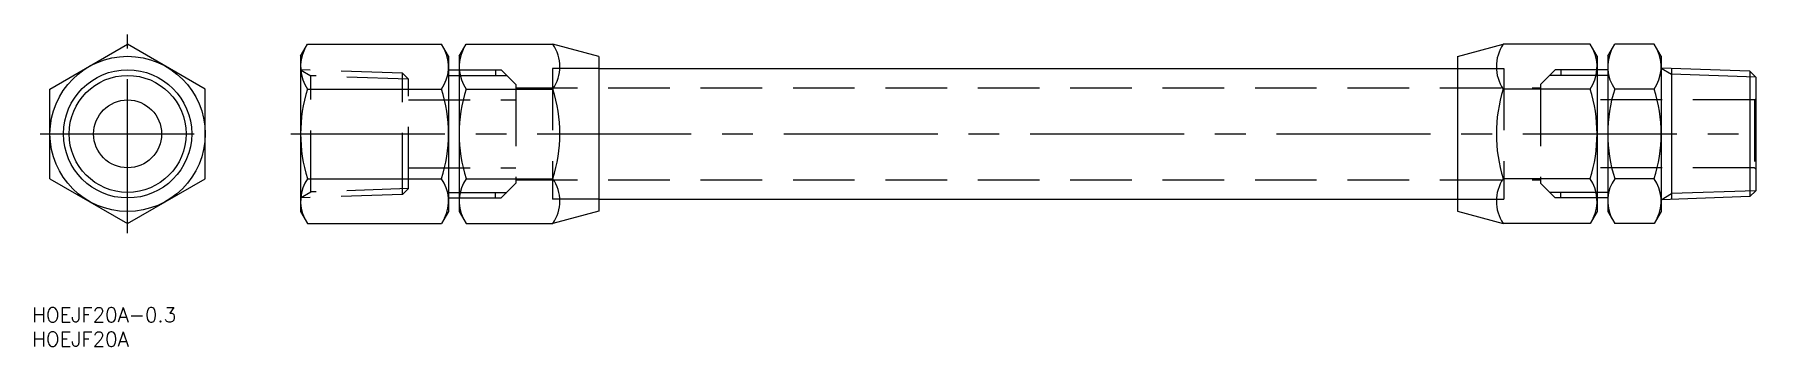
# Model space of a CAD drawing. Extents: x -19 to 338, y -44 to 20.
import ezdxf

# ---------------------------------------------------------------- set-up
doc = ezdxf.new("R2010")
doc.units = 0
doc.linetypes.add('CENTER', pattern=[50.8, 31.75, -6.35, 6.35, -6.35])
doc.linetypes.add('DASHED', pattern=[19.05, 12.7, -6.35])
doc.layers.get('0').update_dxf_attribs({"linetype": 'CONTINUOUS'})
doc.layers.add('CENTER', color=1, linetype='CONTINUOUS')
doc.styles.get("Standard").update_dxf_attribs({"font": 'txt.shx', "height": 3, "bigfont": 'bigfont.shx'})

msp = doc.modelspace()

# ---------------------------------------------------------------- linework, layer by layer
at = {"color": 7, "linetype": 'CONTINUOUS'}
for p, q in [((-16, 9.24), (0, 18.48)), ((16, 9.24), (0, 18.48)), ((35.67, 16), (37.1, 18.48)), ((37.1, 18.48), (64.74, 18.48)), ((66.17, 16), (64.74, 18.48)), ((68.37, 16), (69.8, 18.48)), ((69.8, 18.48), (87.7, 18.48)), ((97.17, 15.94), (87.7, 18.48)), ((274.17, 15.94), (283.63, 18.48)), ((301.54, 18.48), (283.63, 18.48)), ((302.97, 16), (301.54, 18.48)), ((305.17, 16), (306.6, 18.48)), ((314.74, 18.48), (306.6, 18.48)), ((316.17, 16), (314.74, 18.48)), ((35.67, 16), (35.67, -16)), ((66.17, 16), (66.17, -16)), ((68.37, 16), (68.37, -16)), ((97.17, 15.94), (97.17, -15.94)), ((274.17, 15.94), (274.17, -15.94)), ((302.97, 16), (302.97, -16)), ((305.17, 16), (305.17, -16)), ((316.17, 16), (316.17, -16)), ((66.17, 13.22), (68.37, 13.22)), ((97.17, 13.45), (274.17, 13.45)), ((305.17, 13.22), (302.97, 13.22)), ((334.46, 12.93), (316.17, 13.57)), ((318.31, 13.49), (318.31, -13.49)), ((335.67, 11.73), (334.46, 12.93)), ((334.46, 12.93), (334.46, -12.93)), ((335.67, 11.73), (335.67, -11.73)), ((-16, -9.24), (-16, 9.24)), ((16, -9.24), (16, 9.24)), ((37.1, 9.24), (64.74, 9.24)), ((69.8, 9.24), (87.7, 9.24)), ((301.54, 9.24), (283.63, 9.24)), ((314.74, 9.24), (306.6, 9.24)), ((-16, -9.24), (0, -18.48)), ((0, -18.48), (16, -9.24)), ((37.1, -9.24), (64.74, -9.24)), ((69.8, -9.24), (87.7, -9.24)), ((301.54, -9.24), (283.63, -9.24)), ((314.74, -9.24), (306.6, -9.24)), ((66.17, -13.22), (68.37, -13.22)), ((97.17, -13.45), (274.17, -13.45)), ((305.17, -13.22), (302.97, -13.22)), ((334.46, -12.93), (316.17, -13.57)), ((335.67, -11.73), (334.46, -12.93)), ((35.67, -16), (37.1, -18.48)), ((66.17, -16), (64.74, -18.48)), ((68.37, -16), (69.8, -18.48)), ((97.17, -15.94), (87.7, -18.48)), ((274.17, -15.94), (283.63, -18.48)), ((302.97, -16), (301.54, -18.48)), ((305.17, -16), (306.6, -18.48)), ((316.17, -16), (314.74, -18.48)), ((37.1, -18.48), (64.74, -18.48)), ((69.8, -18.48), (87.7, -18.48)), ((301.54, -18.48), (283.63, -18.48)), ((314.74, -18.48), (306.6, -18.48))]:
    msp.add_line(p, q, dxfattribs=at)
at = {"color": 3, "linetype": 'DASHED'}
for p, q in [((56.71, 12.49), (35.67, 13.22)), ((35.67, 13.22), (37.81, 11.98)), ((57.92, 11.28), (37.81, 11.98)), ((37.81, -11.98), (37.81, 11.98)), ((57.92, 11.28), (56.71, 12.49)), ((56.71, -12.49), (56.71, 12.49)), ((57.92, -11.28), (57.92, 11.28)), ((68.37, 13.22), (77.01, 13.22)), ((68.37, 12.06), (78.17, 12.06)), ((75.87, 13.22), (75.87, 12.06)), ((80.05, 10.18), (77.01, 13.22)), ((87.62, 13.45), (87.62, -13.45)), ((97.17, 13.45), (87.62, 13.45)), ((274.17, 13.45), (283.72, 13.45)), ((283.72, 13.45), (283.72, -13.45)), ((291.29, 10.18), (294.32, 13.22)), ((302.97, 12.06), (293.16, 12.06)), ((302.97, 13.22), (294.32, 13.22)), ((295.47, 13.22), (295.47, 12.06)), ((80.05, 10.18), (80.05, -10.18)), ((80.05, 9.5), (291.29, 9.5)), ((291.29, 10.18), (291.29, -10.18)), ((335.42, 7), (335.67, 7.25)), ((57.92, 7), (80.05, 7)), ((335.42, 7), (297.94, 7)), ((335.42, 7), (335.42, -7)), ((57.92, -7), (80.05, -7)), ((335.42, -7), (297.94, -7)), ((335.42, -7), (335.67, -7.25)), ((80.05, -10.18), (77.01, -13.22)), ((80.05, -9.5), (291.29, -9.5)), ((291.29, -10.18), (294.32, -13.22)), ((35.67, -13.22), (37.81, -11.98)), ((56.71, -12.49), (35.67, -13.22)), ((57.92, -11.28), (37.81, -11.98)), ((57.92, -11.28), (56.71, -12.49)), ((68.37, -12.06), (78.17, -12.06)), ((68.37, -13.22), (77.01, -13.22)), ((75.87, -13.22), (75.87, -12.06)), ((97.17, -13.45), (87.62, -13.45)), ((274.17, -13.45), (283.72, -13.45)), ((302.97, -12.06), (293.16, -12.06)), ((302.97, -13.22), (294.32, -13.22)), ((295.47, -13.22), (295.47, -12.06))]:
    msp.add_line(p, q, dxfattribs=at)
at = {"color": 3, "linetype": 'CONTINUOUS'}
for p, q in [((66.17, 12.06), (68.37, 12.06)), ((305.17, 12.06), (302.97, 12.06)), ((316.17, 13.57), (318.31, 12.33)), ((335.67, 11.73), (318.31, 12.33)), ((66.17, -12.06), (68.37, -12.06)), ((305.17, -12.06), (302.97, -12.06)), ((316.17, -13.57), (318.31, -12.33)), ((335.67, -11.73), (318.31, -12.33))]:
    msp.add_line(p, q, dxfattribs=at)
at = {"color": 7, "linetype": 'CONTINUOUS'}
for radius in [16, 13.22, 7]:
    msp.add_circle((0, 0), radius, dxfattribs=at)
at = {"color": 3, "linetype": 'CONTINUOUS'}
msp.add_circle((0, 0), 12.06, dxfattribs=at)
at = {"color": 7, "linetype": 'CONTINUOUS'}
for centre, radius, start, end in [((80.95, 13.86), 8.18, 325.6158, 34.3842), ((290.38, 13.86), 8.18, 145.6158, 214.3842), ((43.85, 13.86), 8.18, 154.3842, 214.3842), ((57.99, 13.86), 8.18, 325.6158, 25.6158), ((76.55, 13.86), 8.18, 154.3842, 214.3842), ((294.79, 13.86), 8.18, 325.6158, 25.6158), ((313.35, 13.86), 8.18, 154.3842, 214.3842), ((307.99, 13.86), 8.18, 325.6158, 25.6158), ((66.24, 0), 30.57, 162.412, 197.588), ((35.6, 0), 30.57, 342.412, 17.588), ((98.94, 0), 30.57, 162.412, 197.588), ((58.56, 0), 30.57, 342.412, 17.588), ((312.77, 0), 30.57, 162.412, 197.588), ((272.4, 0), 30.57, 342.412, 17.588), ((335.74, 0), 30.57, 162.412, 197.588), ((285.6, 0), 30.57, 342.412, 17.588), ((43.85, -13.86), 8.18, 145.6158, 205.6158), ((57.99, -13.86), 8.18, 334.3842, 34.3842), ((76.55, -13.86), 8.18, 145.6158, 205.6158), ((80.95, -13.86), 8.18, 325.6158, 34.3842), ((290.38, -13.86), 8.18, 145.6158, 214.3842), ((294.79, -13.86), 8.18, 334.3842, 34.3842), ((313.35, -13.86), 8.18, 145.6158, 205.6158), ((307.99, -13.86), 8.18, 334.3842, 34.3842)]:
    msp.add_arc(centre, radius, start, end, dxfattribs=at)
at = {"layer": 'CENTER', "color": 1, "linetype": 'CENTER'}
for p, q in [((0, -20.48), (0, 20.48)), ((-18, 0), (18, 0)), ((33.67, 0), (337.67, 0))]:
    msp.add_line(p, q, dxfattribs=at)

# ---------------------------------------------------------------- texts
at = {"color": 7, "linetype": 'CONTINUOUS'}
for s, p in [('HOEJF20A-0.3', (-19.68, -38.83)), ('HOEJF20A', (-19.68, -43.83))]:
    msp.add_text(s, height=3, dxfattribs=at).set_placement(p)

doc.saveas('drawing.dxf')
